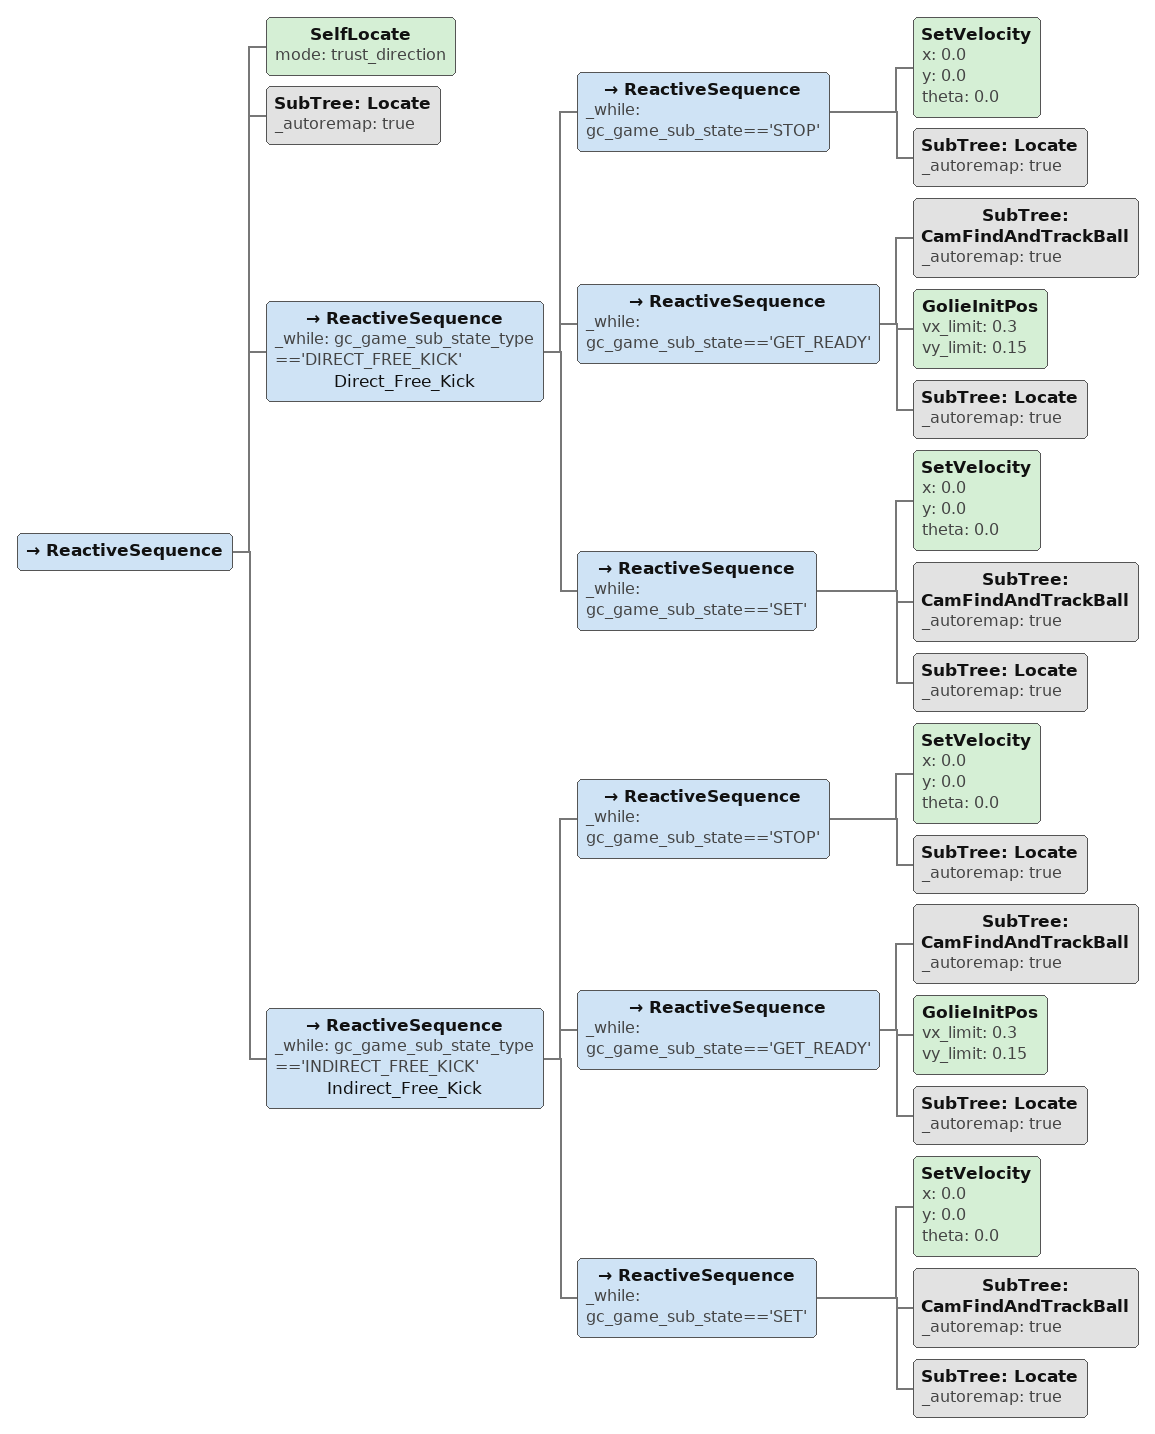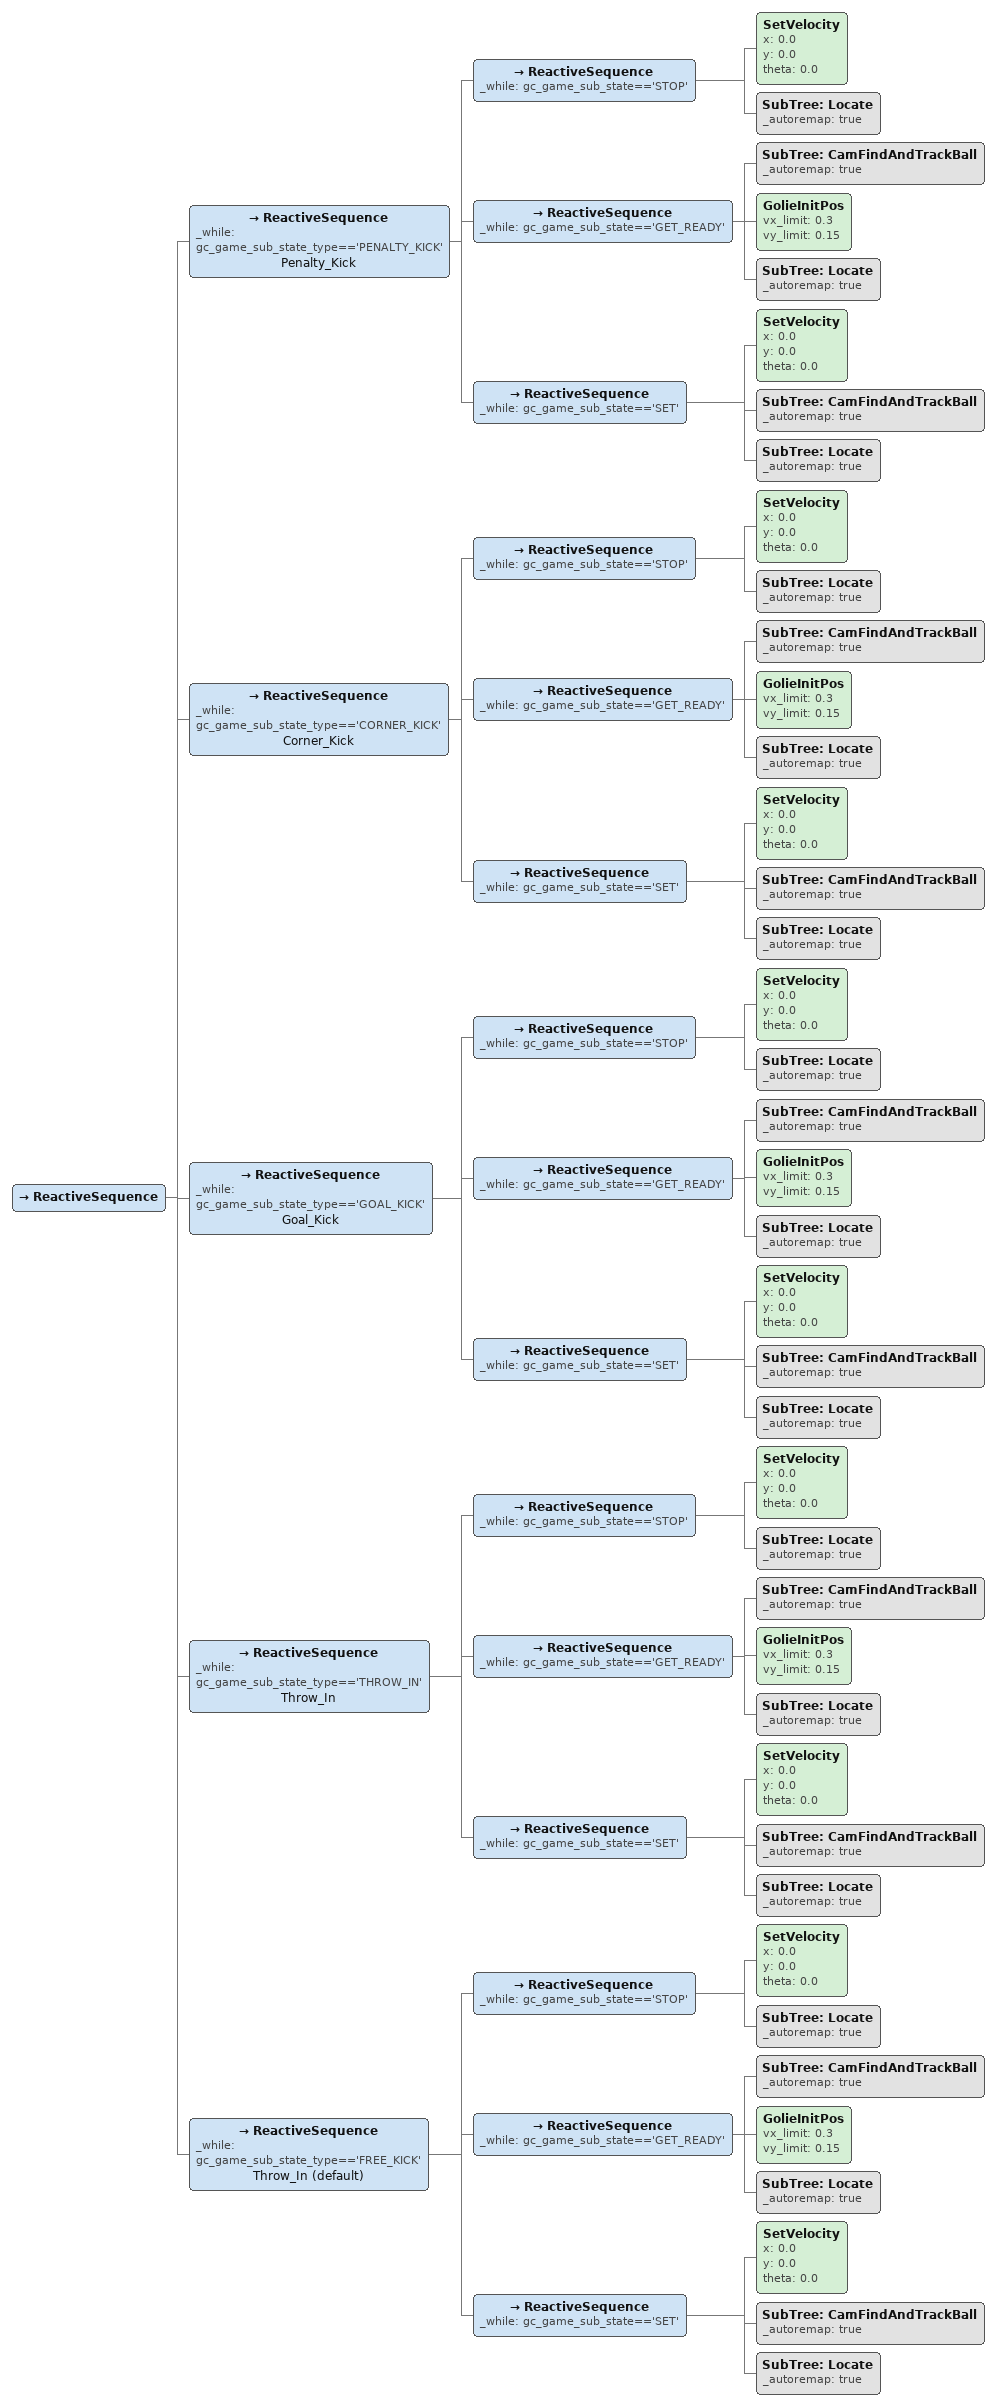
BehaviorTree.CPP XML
<ReactiveSequence>
  <!-- 자기 위치 추정 -->
  <SelfLocate mode="trust_direction"/>
  <SubTree ID="Locate" _autoremap="true"/>

  <!-- 1. Direct_Free_Kick -->
  <ReactiveSequence _while="gc_game_sub_state_type=='DIRECT_FREE_KICK'" name="Direct_Free_Kick">
    <ReactiveSequence _while="gc_game_sub_state=='STOP'">
        <SetVelocity x="0.0" y="0.0" theta="0.0"/>
        <SubTree ID="Locate" _autoremap="true"/>
    </ReactiveSequence>

    <ReactiveSequence _while="gc_game_sub_state=='GET_READY'">
        <SubTree ID="CamFindAndTrackBall" _autoremap="true"/>
        <GolieInitPos vx_limit="0.3" vy_limit="0.15"/>
        <SubTree ID="Locate" _autoremap="true"/>
    </ReactiveSequence>

    <ReactiveSequence _while="gc_game_sub_state=='SET'">
        <SetVelocity x="0.0" y="0.0" theta="0.0"/>
        <SubTree ID="CamFindAndTrackBall" _autoremap="true"/>
        <SubTree ID="Locate" _autoremap="true"/>
    </ReactiveSequence>
  </ReactiveSequence>

  <!-- 2. Indirect_Free_Kick -->
  <ReactiveSequence _while="gc_game_sub_state_type=='INDIRECT_FREE_KICK'" name="Indirect_Free_Kick">
    <ReactiveSequence _while="gc_game_sub_state=='STOP'">
        <SetVelocity x="0.0" y="0.0" theta="0.0"/>
        <SubTree ID="Locate" _autoremap="true"/>
    </ReactiveSequence>

    <ReactiveSequence _while="gc_game_sub_state=='GET_READY'">
        <SubTree ID="CamFindAndTrackBall" _autoremap="true"/>
        <GolieInitPos vx_limit="0.3" vy_limit="0.15"/>
        <SubTree ID="Locate" _autoremap="true"/>
    </ReactiveSequence>

    <ReactiveSequence _while="gc_game_sub_state=='SET'">
        <SetVelocity x="0.0" y="0.0" theta="0.0"/>
        <SubTree ID="CamFindAndTrackBall" _autoremap="true"/>
        <SubTree ID="Locate" _autoremap="true"/>
    </ReactiveSequence>
  </ReactiveSequence>

</ReactiveSequence>

<ReactiveSequence>
  <!-- 3. Penalty_Kick -->
  <ReactiveSequence _while="gc_game_sub_state_type=='PENALTY_KICK'" name="Penalty_Kick">
    <ReactiveSequence _while="gc_game_sub_state=='STOP'">
        <SetVelocity x="0.0" y="0.0" theta="0.0"/>
        <SubTree ID="Locate" _autoremap="true"/>
    </ReactiveSequence>

    <ReactiveSequence _while="gc_game_sub_state=='GET_READY'">
        <SubTree ID="CamFindAndTrackBall" _autoremap="true"/>
        <GolieInitPos vx_limit="0.3" vy_limit="0.15"/>
        <SubTree ID="Locate" _autoremap="true"/>
    </ReactiveSequence>

    <ReactiveSequence _while="gc_game_sub_state=='SET'">
        <SetVelocity x="0.0" y="0.0" theta="0.0"/>
        <SubTree ID="CamFindAndTrackBall" _autoremap="true"/>
        <SubTree ID="Locate" _autoremap="true"/>
    </ReactiveSequence>
  </ReactiveSequence>

  <!-- 4. Corner_Kick -->
  <ReactiveSequence _while="gc_game_sub_state_type=='CORNER_KICK'" name="Corner_Kick">
    <ReactiveSequence _while="gc_game_sub_state=='STOP'">
        <SetVelocity x="0.0" y="0.0" theta="0.0"/>
        <SubTree ID="Locate" _autoremap="true"/>
    </ReactiveSequence>

    <ReactiveSequence _while="gc_game_sub_state=='GET_READY'">
        <SubTree ID="CamFindAndTrackBall" _autoremap="true"/>
        <GolieInitPos vx_limit="0.3" vy_limit="0.15"/>
        <SubTree ID="Locate" _autoremap="true"/>
    </ReactiveSequence>

    <ReactiveSequence _while="gc_game_sub_state=='SET'">
        <SetVelocity x="0.0" y="0.0" theta="0.0"/>
        <SubTree ID="CamFindAndTrackBall" _autoremap="true"/>
        <SubTree ID="Locate" _autoremap="true"/>
    </ReactiveSequence>
  </ReactiveSequence>

  <!-- 5. Goal_Kick -->
  <ReactiveSequence _while="gc_game_sub_state_type=='GOAL_KICK'" name="Goal_Kick">
    <ReactiveSequence _while="gc_game_sub_state=='STOP'">
        <SetVelocity x="0.0" y="0.0" theta="0.0"/>
        <SubTree ID="Locate" _autoremap="true"/>
    </ReactiveSequence>

    <ReactiveSequence _while="gc_game_sub_state=='GET_READY'">
        <SubTree ID="CamFindAndTrackBall" _autoremap="true"/>
        <GolieInitPos vx_limit="0.3" vy_limit="0.15"/>
        <SubTree ID="Locate" _autoremap="true"/>
    </ReactiveSequence>

    <ReactiveSequence _while="gc_game_sub_state=='SET'">
        <SetVelocity x="0.0" y="0.0" theta="0.0"/>
        <SubTree ID="CamFindAndTrackBall" _autoremap="true"/>
        <SubTree ID="Locate" _autoremap="true"/>
    </ReactiveSequence>
  </ReactiveSequence>

  <!-- 6. Throw_In -->
  <ReactiveSequence _while="gc_game_sub_state_type=='THROW_IN'" name="Throw_In">
    <ReactiveSequence _while="gc_game_sub_state=='STOP'">
        <SetVelocity x="0.0" y="0.0" theta="0.0"/>
        <SubTree ID="Locate" _autoremap="true"/>
    </ReactiveSequence>

    <ReactiveSequence _while="gc_game_sub_state=='GET_READY'">
        <SubTree ID="CamFindAndTrackBall" _autoremap="true"/>
        <GolieInitPos vx_limit="0.3" vy_limit="0.15"/>
        <SubTree ID="Locate" _autoremap="true"/>
    </ReactiveSequence>

    <ReactiveSequence _while="gc_game_sub_state=='SET'">
        <SetVelocity x="0.0" y="0.0" theta="0.0"/>
        <SubTree ID="CamFindAndTrackBall" _autoremap="true"/>
        <SubTree ID="Locate" _autoremap="true"/>
    </ReactiveSequence>
  </ReactiveSequence>

  <!-- 7. Free_Kick (default) -->
  <ReactiveSequence _while="gc_game_sub_state_type=='FREE_KICK'" name="Throw_In (default)">
    <ReactiveSequence _while="gc_game_sub_state=='STOP'">
        <SetVelocity x="0.0" y="0.0" theta="0.0"/>
        <SubTree ID="Locate" _autoremap="true"/>
    </ReactiveSequence>

    <ReactiveSequence _while="gc_game_sub_state=='GET_READY'">
        <SubTree ID="CamFindAndTrackBall" _autoremap="true"/>
        <GolieInitPos vx_limit="0.3" vy_limit="0.15"/>
        <SubTree ID="Locate" _autoremap="true"/>
    </ReactiveSequence>

    <ReactiveSequence _while="gc_game_sub_state=='SET'">
        <SetVelocity x="0.0" y="0.0" theta="0.0"/>
        <SubTree ID="CamFindAndTrackBall" _autoremap="true"/>
        <SubTree ID="Locate" _autoremap="true"/>
    </ReactiveSequence>
  </ReactiveSequence>

</ReactiveSequence>
